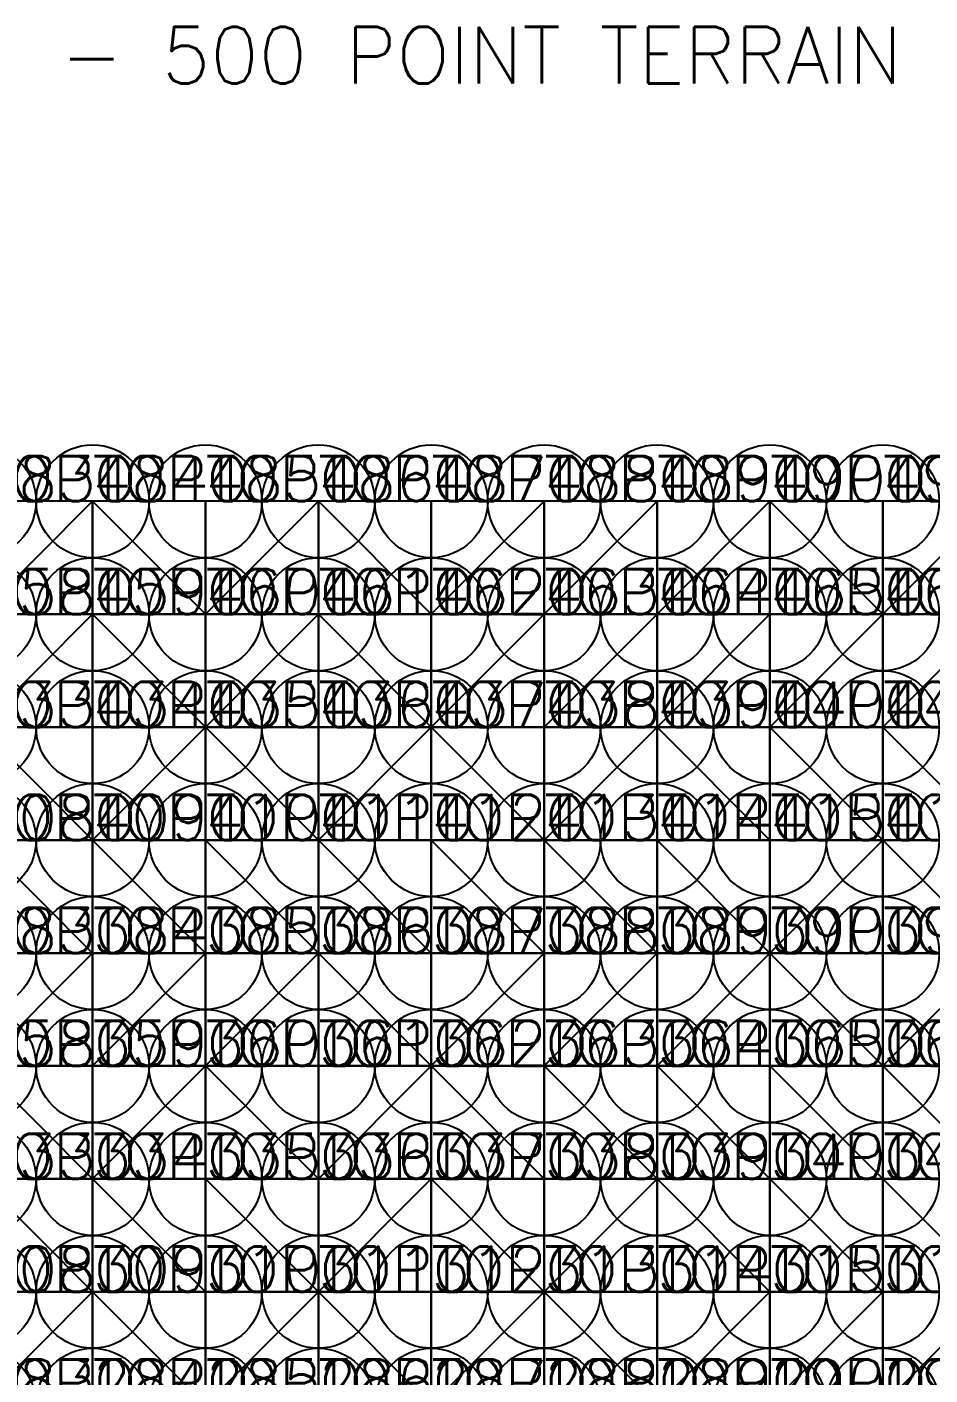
# Model space of a CAD drawing. Header units: feet. Extents: x -5 to 253, y -5 to 232.
# Drawn here: x 74.2 to 154.2, y 112.6 to 232 of the extents above; entities that cross this region are included whole.
import ezdxf

# ---------------------------------------------------------------- set-up
doc = ezdxf.new("R2010")
doc.units = ezdxf.units.FT
doc.layers.get('0').update_dxf_attribs({"linetype": 'CONTINUOUS'})
doc.layers.add('C-TOPO', color=7, linetype='Continuous')
doc.layers.add('V-NODE', color=7, linetype='Continuous')
doc.styles.get("Standard").update_dxf_attribs({"font": 'romans.shx', "height": 6.25})

# ---------------------------------------------------------------- blocks, each defined once
blk = doc.blocks.new('GOSURVEY_POINT')
blk.add_circle((0, 0), 5)
for tag, p in [('NUMBER', (7.5, 2.5)), ('DESCRIPTION', (7.5, -2.5))]:
    blk.add_attdef(tag, p, '', height=4)

msp = doc.modelspace()

# ---------------------------------------------------------------- block references
at = {"layer": 'V-NODE'}
ref = msp.add_blockref('GOSURVEY_POINT', (70, 190, 1.8), dxfattribs=at)
ref.add_attrib('NUMBER', '483', (70, 190, 1.8), dxfattribs={"layer": '0', "height": 4})
ref.add_attrib('DESCRIPTION', 'TOPO', (70, 190, 1.8), dxfattribs={"layer": '0', "height": 4})
ref = msp.add_blockref('GOSURVEY_POINT', (80, 190, 4.74), dxfattribs=at)
ref.add_attrib('NUMBER', '484', (80, 190, 4.74), dxfattribs={"layer": '0', "height": 4})
ref.add_attrib('DESCRIPTION', 'TOPO', (80, 190, 4.74), dxfattribs={"layer": '0', "height": 4})
ref = msp.add_blockref('GOSURVEY_POINT', (90, 190, 7.16), dxfattribs=at)
ref.add_attrib('NUMBER', '485', (90, 190, 7.16), dxfattribs={"layer": '0', "height": 4})
ref.add_attrib('DESCRIPTION', 'TOPO', (90, 190, 7.16), dxfattribs={"layer": '0', "height": 4})
ref = msp.add_blockref('GOSURVEY_POINT', (100, 190, 7.52), dxfattribs=at)
ref.add_attrib('NUMBER', '486', (100, 190, 7.52), dxfattribs={"layer": '0', "height": 4})
ref.add_attrib('DESCRIPTION', 'TOPO', (100, 190, 7.52), dxfattribs={"layer": '0', "height": 4})
ref = msp.add_blockref('GOSURVEY_POINT', (110, 190, 5.13), dxfattribs=at)
ref.add_attrib('NUMBER', '487', (110, 190, 5.13), dxfattribs={"layer": '0', "height": 4})
ref.add_attrib('DESCRIPTION', 'TOPO', (110, 190, 5.13), dxfattribs={"layer": '0', "height": 4})
ref = msp.add_blockref('GOSURVEY_POINT', (120, 190, 0.75), dxfattribs=at)
ref.add_attrib('NUMBER', '488', (120, 190, 0.75), dxfattribs={"layer": '0', "height": 4})
ref.add_attrib('DESCRIPTION', 'TOPO', (120, 190, 0.75), dxfattribs={"layer": '0', "height": 4})
ref = msp.add_blockref('GOSURVEY_POINT', (130, 190, -3.66), dxfattribs=at)
ref.add_attrib('NUMBER', '489', (130, 190, -3.66), dxfattribs={"layer": '0', "height": 4})
ref.add_attrib('DESCRIPTION', 'TOPO', (130, 190, -3.66), dxfattribs={"layer": '0', "height": 4})
ref = msp.add_blockref('GOSURVEY_POINT', (140, 190, -6.14), dxfattribs=at)
ref.add_attrib('NUMBER', '490', (140, 190, -6.14), dxfattribs={"layer": '0', "height": 4})
ref.add_attrib('DESCRIPTION', 'TOPO', (140, 190, -6.14), dxfattribs={"layer": '0', "height": 4})
ref = msp.add_blockref('GOSURVEY_POINT', (150, 190, -5.82), dxfattribs=at)
ref.add_attrib('NUMBER', '491', (150, 190, -5.82), dxfattribs={"layer": '0', "height": 4})
ref.add_attrib('DESCRIPTION', 'TOPO', (150, 190, -5.82), dxfattribs={"layer": '0', "height": 4})
ref = msp.add_blockref('GOSURVEY_POINT', (70, 180, 2.33), dxfattribs=at)
ref.add_attrib('NUMBER', '458', (70, 180, 2.33), dxfattribs={"layer": '0', "height": 4})
ref.add_attrib('DESCRIPTION', 'TOPO', (70, 180, 2.33), dxfattribs={"layer": '0', "height": 4})
ref = msp.add_blockref('GOSURVEY_POINT', (80, 180, 3.05), dxfattribs=at)
ref.add_attrib('NUMBER', '459', (80, 180, 3.05), dxfattribs={"layer": '0', "height": 4})
ref.add_attrib('DESCRIPTION', 'TOPO', (80, 180, 3.05), dxfattribs={"layer": '0', "height": 4})
ref = msp.add_blockref('GOSURVEY_POINT', (90, 180, 4.36), dxfattribs=at)
ref.add_attrib('NUMBER', '460', (90, 180, 4.36), dxfattribs={"layer": '0', "height": 4})
ref.add_attrib('DESCRIPTION', 'TOPO', (90, 180, 4.36), dxfattribs={"layer": '0', "height": 4})
ref = msp.add_blockref('GOSURVEY_POINT', (100, 180, 5.44), dxfattribs=at)
ref.add_attrib('NUMBER', '461', (100, 180, 5.44), dxfattribs={"layer": '0', "height": 4})
ref.add_attrib('DESCRIPTION', 'TOPO', (100, 180, 5.44), dxfattribs={"layer": '0', "height": 4})
ref = msp.add_blockref('GOSURVEY_POINT', (110, 180, 5.17), dxfattribs=at)
ref.add_attrib('NUMBER', '462', (110, 180, 5.17), dxfattribs={"layer": '0', "height": 4})
ref.add_attrib('DESCRIPTION', 'TOPO', (110, 180, 5.17), dxfattribs={"layer": '0', "height": 4})
ref = msp.add_blockref('GOSURVEY_POINT', (120, 180, 3.08), dxfattribs=at)
ref.add_attrib('NUMBER', '463', (120, 180, 3.08), dxfattribs={"layer": '0', "height": 4})
ref.add_attrib('DESCRIPTION', 'TOPO', (120, 180, 3.08), dxfattribs={"layer": '0', "height": 4})
ref = msp.add_blockref('GOSURVEY_POINT', (130, 180, -0.18), dxfattribs=at)
ref.add_attrib('NUMBER', '464', (130, 180, -0.18), dxfattribs={"layer": '0', "height": 4})
ref.add_attrib('DESCRIPTION', 'TOPO', (130, 180, -0.18), dxfattribs={"layer": '0', "height": 4})
ref = msp.add_blockref('GOSURVEY_POINT', (140, 180, -3.05), dxfattribs=at)
ref.add_attrib('NUMBER', '465', (140, 180, -3.05), dxfattribs={"layer": '0', "height": 4})
ref.add_attrib('DESCRIPTION', 'TOPO', (140, 180, -3.05), dxfattribs={"layer": '0', "height": 4})
ref = msp.add_blockref('GOSURVEY_POINT', (150, 180, -4.06), dxfattribs=at)
ref.add_attrib('NUMBER', '466', (150, 180, -4.06), dxfattribs={"layer": '0', "height": 4})
ref.add_attrib('DESCRIPTION', 'TOPO', (150, 180, -4.06), dxfattribs={"layer": '0', "height": 4})
ref = msp.add_blockref('GOSURVEY_POINT', (70, 170, 4.5), dxfattribs=at)
ref.add_attrib('NUMBER', '433', (70, 170, 4.5), dxfattribs={"layer": '0', "height": 4})
ref.add_attrib('DESCRIPTION', 'TOPO', (70, 170, 4.5), dxfattribs={"layer": '0', "height": 4})
ref = msp.add_blockref('GOSURVEY_POINT', (80, 170, 3.52), dxfattribs=at)
ref.add_attrib('NUMBER', '434', (80, 170, 3.52), dxfattribs={"layer": '0', "height": 4})
ref.add_attrib('DESCRIPTION', 'TOPO', (80, 170, 3.52), dxfattribs={"layer": '0', "height": 4})
ref = msp.add_blockref('GOSURVEY_POINT', (90, 170, 3.03), dxfattribs=at)
ref.add_attrib('NUMBER', '435', (90, 170, 3.03), dxfattribs={"layer": '0', "height": 4})
ref.add_attrib('DESCRIPTION', 'TOPO', (90, 170, 3.03), dxfattribs={"layer": '0', "height": 4})
ref = msp.add_blockref('GOSURVEY_POINT', (100, 170, 3.44), dxfattribs=at)
ref.add_attrib('NUMBER', '436', (100, 170, 3.44), dxfattribs={"layer": '0', "height": 4})
ref.add_attrib('DESCRIPTION', 'TOPO', (100, 170, 3.44), dxfattribs={"layer": '0', "height": 4})
ref = msp.add_blockref('GOSURVEY_POINT', (110, 170, 4.3), dxfattribs=at)
ref.add_attrib('NUMBER', '437', (110, 170, 4.3), dxfattribs={"layer": '0', "height": 4})
ref.add_attrib('DESCRIPTION', 'TOPO', (110, 170, 4.3), dxfattribs={"layer": '0', "height": 4})
ref = msp.add_blockref('GOSURVEY_POINT', (120, 170, 4.61), dxfattribs=at)
ref.add_attrib('NUMBER', '438', (120, 170, 4.61), dxfattribs={"layer": '0', "height": 4})
ref.add_attrib('DESCRIPTION', 'TOPO', (120, 170, 4.61), dxfattribs={"layer": '0', "height": 4})
ref = msp.add_blockref('GOSURVEY_POINT', (130, 170, 3.68), dxfattribs=at)
ref.add_attrib('NUMBER', '439', (130, 170, 3.68), dxfattribs={"layer": '0', "height": 4})
ref.add_attrib('DESCRIPTION', 'TOPO', (130, 170, 3.68), dxfattribs={"layer": '0', "height": 4})
ref = msp.add_blockref('GOSURVEY_POINT', (140, 170, 1.71), dxfattribs=at)
ref.add_attrib('NUMBER', '440', (140, 170, 1.71), dxfattribs={"layer": '0', "height": 4})
ref.add_attrib('DESCRIPTION', 'TOPO', (140, 170, 1.71), dxfattribs={"layer": '0', "height": 4})
ref = msp.add_blockref('GOSURVEY_POINT', (150, 170, -0.27), dxfattribs=at)
ref.add_attrib('NUMBER', '441', (150, 170, -0.27), dxfattribs={"layer": '0', "height": 4})
ref.add_attrib('DESCRIPTION', 'TOPO', (150, 170, -0.27), dxfattribs={"layer": '0', "height": 4})
ref = msp.add_blockref('GOSURVEY_POINT', (70, 160, 7.53), dxfattribs=at)
ref.add_attrib('NUMBER', '408', (70, 160, 7.53), dxfattribs={"layer": '0', "height": 4})
ref.add_attrib('DESCRIPTION', 'TOPO', (70, 160, 7.53), dxfattribs={"layer": '0', "height": 4})
ref = msp.add_blockref('GOSURVEY_POINT', (80, 160, 6.44), dxfattribs=at)
ref.add_attrib('NUMBER', '409', (80, 160, 6.44), dxfattribs={"layer": '0', "height": 4})
ref.add_attrib('DESCRIPTION', 'TOPO', (80, 160, 6.44), dxfattribs={"layer": '0', "height": 4})
ref = msp.add_blockref('GOSURVEY_POINT', (90, 160, 4.73), dxfattribs=at)
ref.add_attrib('NUMBER', '410', (90, 160, 4.73), dxfattribs={"layer": '0', "height": 4})
ref.add_attrib('DESCRIPTION', 'TOPO', (90, 160, 4.73), dxfattribs={"layer": '0', "height": 4})
ref = msp.add_blockref('GOSURVEY_POINT', (100, 160, 3.63), dxfattribs=at)
ref.add_attrib('NUMBER', '411', (100, 160, 3.63), dxfattribs={"layer": '0', "height": 4})
ref.add_attrib('DESCRIPTION', 'TOPO', (100, 160, 3.63), dxfattribs={"layer": '0', "height": 4})
ref = msp.add_blockref('GOSURVEY_POINT', (110, 160, 3.92), dxfattribs=at)
ref.add_attrib('NUMBER', '412', (110, 160, 3.92), dxfattribs={"layer": '0', "height": 4})
ref.add_attrib('DESCRIPTION', 'TOPO', (110, 160, 3.92), dxfattribs={"layer": '0', "height": 4})
ref = msp.add_blockref('GOSURVEY_POINT', (120, 160, 5.28), dxfattribs=at)
ref.add_attrib('NUMBER', '413', (120, 160, 5.28), dxfattribs={"layer": '0', "height": 4})
ref.add_attrib('DESCRIPTION', 'TOPO', (120, 160, 5.28), dxfattribs={"layer": '0', "height": 4})
ref = msp.add_blockref('GOSURVEY_POINT', (130, 160, 6.49), dxfattribs=at)
ref.add_attrib('NUMBER', '414', (130, 160, 6.49), dxfattribs={"layer": '0', "height": 4})
ref.add_attrib('DESCRIPTION', 'TOPO', (130, 160, 6.49), dxfattribs={"layer": '0', "height": 4})
ref = msp.add_blockref('GOSURVEY_POINT', (140, 160, 6.33), dxfattribs=at)
ref.add_attrib('NUMBER', '415', (140, 160, 6.33), dxfattribs={"layer": '0', "height": 4})
ref.add_attrib('DESCRIPTION', 'TOPO', (140, 160, 6.33), dxfattribs={"layer": '0', "height": 4})
ref = msp.add_blockref('GOSURVEY_POINT', (150, 160, 4.55), dxfattribs=at)
ref.add_attrib('NUMBER', '416', (150, 160, 4.55), dxfattribs={"layer": '0', "height": 4})
ref.add_attrib('DESCRIPTION', 'TOPO', (150, 160, 4.55), dxfattribs={"layer": '0', "height": 4})
ref = msp.add_blockref('GOSURVEY_POINT', (70, 150, 10.6), dxfattribs=at)
ref.add_attrib('NUMBER', '383', (70, 150, 10.6), dxfattribs={"layer": '0', "height": 4})
ref.add_attrib('DESCRIPTION', 'TOPO', (70, 150, 10.6), dxfattribs={"layer": '0', "height": 4})
ref = msp.add_blockref('GOSURVEY_POINT', (80, 150, 11), dxfattribs=at)
ref.add_attrib('NUMBER', '384', (80, 150, 11), dxfattribs={"layer": '0', "height": 4})
ref.add_attrib('DESCRIPTION', 'TOPO', (80, 150, 11), dxfattribs={"layer": '0', "height": 4})
ref = msp.add_blockref('GOSURVEY_POINT', (90, 150, 9.53), dxfattribs=at)
ref.add_attrib('NUMBER', '385', (90, 150, 9.53), dxfattribs={"layer": '0', "height": 4})
ref.add_attrib('DESCRIPTION', 'TOPO', (90, 150, 9.53), dxfattribs={"layer": '0', "height": 4})
ref = msp.add_blockref('GOSURVEY_POINT', (100, 150, 7.18), dxfattribs=at)
ref.add_attrib('NUMBER', '386', (100, 150, 7.18), dxfattribs={"layer": '0', "height": 4})
ref.add_attrib('DESCRIPTION', 'TOPO', (100, 150, 7.18), dxfattribs={"layer": '0', "height": 4})
ref = msp.add_blockref('GOSURVEY_POINT', (110, 150, 5.66), dxfattribs=at)
ref.add_attrib('NUMBER', '387', (110, 150, 5.66), dxfattribs={"layer": '0', "height": 4})
ref.add_attrib('DESCRIPTION', 'TOPO', (110, 150, 5.66), dxfattribs={"layer": '0', "height": 4})
ref = msp.add_blockref('GOSURVEY_POINT', (120, 150, 6.03), dxfattribs=at)
ref.add_attrib('NUMBER', '388', (120, 150, 6.03), dxfattribs={"layer": '0', "height": 4})
ref.add_attrib('DESCRIPTION', 'TOPO', (120, 150, 6.03), dxfattribs={"layer": '0', "height": 4})
ref = msp.add_blockref('GOSURVEY_POINT', (130, 150, 7.76), dxfattribs=at)
ref.add_attrib('NUMBER', '389', (130, 150, 7.76), dxfattribs={"layer": '0', "height": 4})
ref.add_attrib('DESCRIPTION', 'TOPO', (130, 150, 7.76), dxfattribs={"layer": '0', "height": 4})
ref = msp.add_blockref('GOSURVEY_POINT', (140, 150, 9.13), dxfattribs=at)
ref.add_attrib('NUMBER', '390', (140, 150, 9.13), dxfattribs={"layer": '0', "height": 4})
ref.add_attrib('DESCRIPTION', 'TOPO', (140, 150, 9.13), dxfattribs={"layer": '0', "height": 4})
ref = msp.add_blockref('GOSURVEY_POINT', (150, 150, 8.52), dxfattribs=at)
ref.add_attrib('NUMBER', '391', (150, 150, 8.52), dxfattribs={"layer": '0', "height": 4})
ref.add_attrib('DESCRIPTION', 'TOPO', (150, 150, 8.52), dxfattribs={"layer": '0', "height": 4})
ref = msp.add_blockref('GOSURVEY_POINT', (70, 140, 13.51), dxfattribs=at)
ref.add_attrib('NUMBER', '358', (70, 140, 13.51), dxfattribs={"layer": '0', "height": 4})
ref.add_attrib('DESCRIPTION', 'TOPO', (70, 140, 13.51), dxfattribs={"layer": '0', "height": 4})
ref = msp.add_blockref('GOSURVEY_POINT', (80, 140, 16.03), dxfattribs=at)
ref.add_attrib('NUMBER', '359', (80, 140, 16.03), dxfattribs={"layer": '0', "height": 4})
ref.add_attrib('DESCRIPTION', 'TOPO', (80, 140, 16.03), dxfattribs={"layer": '0', "height": 4})
ref = msp.add_blockref('GOSURVEY_POINT', (90, 140, 16.07), dxfattribs=at)
ref.add_attrib('NUMBER', '360', (90, 140, 16.07), dxfattribs={"layer": '0', "height": 4})
ref.add_attrib('DESCRIPTION', 'TOPO', (90, 140, 16.07), dxfattribs={"layer": '0', "height": 4})
ref = msp.add_blockref('GOSURVEY_POINT', (100, 140, 13.51), dxfattribs=at)
ref.add_attrib('NUMBER', '361', (100, 140, 13.51), dxfattribs={"layer": '0', "height": 4})
ref.add_attrib('DESCRIPTION', 'TOPO', (100, 140, 13.51), dxfattribs={"layer": '0', "height": 4})
ref = msp.add_blockref('GOSURVEY_POINT', (110, 140, 10.06), dxfattribs=at)
ref.add_attrib('NUMBER', '362', (110, 140, 10.06), dxfattribs={"layer": '0', "height": 4})
ref.add_attrib('DESCRIPTION', 'TOPO', (110, 140, 10.06), dxfattribs={"layer": '0', "height": 4})
ref = msp.add_blockref('GOSURVEY_POINT', (120, 140, 7.95), dxfattribs=at)
ref.add_attrib('NUMBER', '363', (120, 140, 7.95), dxfattribs={"layer": '0', "height": 4})
ref.add_attrib('DESCRIPTION', 'TOPO', (120, 140, 7.95), dxfattribs={"layer": '0', "height": 4})
ref = msp.add_blockref('GOSURVEY_POINT', (130, 140, 8.11), dxfattribs=at)
ref.add_attrib('NUMBER', '364', (130, 140, 8.11), dxfattribs={"layer": '0', "height": 4})
ref.add_attrib('DESCRIPTION', 'TOPO', (130, 140, 8.11), dxfattribs={"layer": '0', "height": 4})
ref = msp.add_blockref('GOSURVEY_POINT', (140, 140, 9.52), dxfattribs=at)
ref.add_attrib('NUMBER', '365', (140, 140, 9.52), dxfattribs={"layer": '0', "height": 4})
ref.add_attrib('DESCRIPTION', 'TOPO', (140, 140, 9.52), dxfattribs={"layer": '0', "height": 4})
ref = msp.add_blockref('GOSURVEY_POINT', (150, 140, 10.06), dxfattribs=at)
ref.add_attrib('NUMBER', '366', (150, 140, 10.06), dxfattribs={"layer": '0', "height": 4})
ref.add_attrib('DESCRIPTION', 'TOPO', (150, 140, 10.06), dxfattribs={"layer": '0', "height": 4})
ref = msp.add_blockref('GOSURVEY_POINT', (70, 130, 16.66), dxfattribs=at)
ref.add_attrib('NUMBER', '333', (70, 130, 16.66), dxfattribs={"layer": '0', "height": 4})
ref.add_attrib('DESCRIPTION', 'TOPO', (70, 130, 16.66), dxfattribs={"layer": '0', "height": 4})
ref = msp.add_blockref('GOSURVEY_POINT', (80, 130, 20.74), dxfattribs=at)
ref.add_attrib('NUMBER', '334', (80, 130, 20.74), dxfattribs={"layer": '0', "height": 4})
ref.add_attrib('DESCRIPTION', 'TOPO', (80, 130, 20.74), dxfattribs={"layer": '0', "height": 4})
ref = msp.add_blockref('GOSURVEY_POINT', (90, 130, 22.51), dxfattribs=at)
ref.add_attrib('NUMBER', '335', (90, 130, 22.51), dxfattribs={"layer": '0', "height": 4})
ref.add_attrib('DESCRIPTION', 'TOPO', (90, 130, 22.51), dxfattribs={"layer": '0', "height": 4})
ref = msp.add_blockref('GOSURVEY_POINT', (100, 130, 20.64), dxfattribs=at)
ref.add_attrib('NUMBER', '336', (100, 130, 20.64), dxfattribs={"layer": '0', "height": 4})
ref.add_attrib('DESCRIPTION', 'TOPO', (100, 130, 20.64), dxfattribs={"layer": '0', "height": 4})
ref = msp.add_blockref('GOSURVEY_POINT', (110, 130, 16.07), dxfattribs=at)
ref.add_attrib('NUMBER', '337', (110, 130, 16.07), dxfattribs={"layer": '0', "height": 4})
ref.add_attrib('DESCRIPTION', 'TOPO', (110, 130, 16.07), dxfattribs={"layer": '0', "height": 4})
ref = msp.add_blockref('GOSURVEY_POINT', (120, 130, 11.3), dxfattribs=at)
ref.add_attrib('NUMBER', '338', (120, 130, 11.3), dxfattribs={"layer": '0', "height": 4})
ref.add_attrib('DESCRIPTION', 'TOPO', (120, 130, 11.3), dxfattribs={"layer": '0', "height": 4})
ref = msp.add_blockref('GOSURVEY_POINT', (130, 130, 8.55), dxfattribs=at)
ref.add_attrib('NUMBER', '339', (130, 130, 8.55), dxfattribs={"layer": '0', "height": 4})
ref.add_attrib('DESCRIPTION', 'TOPO', (130, 130, 8.55), dxfattribs={"layer": '0', "height": 4})
ref = msp.add_blockref('GOSURVEY_POINT', (140, 130, 8.22), dxfattribs=at)
ref.add_attrib('NUMBER', '340', (140, 130, 8.22), dxfattribs={"layer": '0', "height": 4})
ref.add_attrib('DESCRIPTION', 'TOPO', (140, 130, 8.22), dxfattribs={"layer": '0', "height": 4})
ref = msp.add_blockref('GOSURVEY_POINT', (150, 130, 8.87), dxfattribs=at)
ref.add_attrib('NUMBER', '341', (150, 130, 8.87), dxfattribs={"layer": '0', "height": 4})
ref.add_attrib('DESCRIPTION', 'TOPO', (150, 130, 8.87), dxfattribs={"layer": '0', "height": 4})
ref = msp.add_blockref('GOSURVEY_POINT', (70, 120, 20.38), dxfattribs=at)
ref.add_attrib('NUMBER', '308', (70, 120, 20.38), dxfattribs={"layer": '0', "height": 4})
ref.add_attrib('DESCRIPTION', 'TOPO', (70, 120, 20.38), dxfattribs={"layer": '0', "height": 4})
ref = msp.add_blockref('GOSURVEY_POINT', (80, 120, 24.93), dxfattribs=at)
ref.add_attrib('NUMBER', '309', (80, 120, 24.93), dxfattribs={"layer": '0', "height": 4})
ref.add_attrib('DESCRIPTION', 'TOPO', (80, 120, 24.93), dxfattribs={"layer": '0', "height": 4})
ref = msp.add_blockref('GOSURVEY_POINT', (90, 120, 27.5), dxfattribs=at)
ref.add_attrib('NUMBER', '310', (90, 120, 27.5), dxfattribs={"layer": '0', "height": 4})
ref.add_attrib('DESCRIPTION', 'TOPO', (90, 120, 27.5), dxfattribs={"layer": '0', "height": 4})
ref = msp.add_blockref('GOSURVEY_POINT', (100, 120, 26.3), dxfattribs=at)
ref.add_attrib('NUMBER', '311', (100, 120, 26.3), dxfattribs={"layer": '0', "height": 4})
ref.add_attrib('DESCRIPTION', 'TOPO', (100, 120, 26.3), dxfattribs={"layer": '0', "height": 4})
ref = msp.add_blockref('GOSURVEY_POINT', (110, 120, 21.49), dxfattribs=at)
ref.add_attrib('NUMBER', '312', (110, 120, 21.49), dxfattribs={"layer": '0', "height": 4})
ref.add_attrib('DESCRIPTION', 'TOPO', (110, 120, 21.49), dxfattribs={"layer": '0', "height": 4})
ref = msp.add_blockref('GOSURVEY_POINT', (120, 120, 15.04), dxfattribs=at)
ref.add_attrib('NUMBER', '313', (120, 120, 15.04), dxfattribs={"layer": '0', "height": 4})
ref.add_attrib('DESCRIPTION', 'TOPO', (120, 120, 15.04), dxfattribs={"layer": '0', "height": 4})
ref = msp.add_blockref('GOSURVEY_POINT', (130, 120, 9.54), dxfattribs=at)
ref.add_attrib('NUMBER', '314', (130, 120, 9.54), dxfattribs={"layer": '0', "height": 4})
ref.add_attrib('DESCRIPTION', 'TOPO', (130, 120, 9.54), dxfattribs={"layer": '0', "height": 4})
ref = msp.add_blockref('GOSURVEY_POINT', (140, 120, 6.6), dxfattribs=at)
ref.add_attrib('NUMBER', '315', (140, 120, 6.6), dxfattribs={"layer": '0', "height": 4})
ref.add_attrib('DESCRIPTION', 'TOPO', (140, 120, 6.6), dxfattribs={"layer": '0', "height": 4})
ref = msp.add_blockref('GOSURVEY_POINT', (150, 120, 6.12), dxfattribs=at)
ref.add_attrib('NUMBER', '316', (150, 120, 6.12), dxfattribs={"layer": '0', "height": 4})
ref.add_attrib('DESCRIPTION', 'TOPO', (150, 120, 6.12), dxfattribs={"layer": '0', "height": 4})
ref = msp.add_blockref('GOSURVEY_POINT', (70, 110, 24.21), dxfattribs=at)
ref.add_attrib('NUMBER', '283', (70, 110, 24.21), dxfattribs={"layer": '0', "height": 4})
ref.add_attrib('DESCRIPTION', 'TOPO', (70, 110, 24.21), dxfattribs={"layer": '0', "height": 4})
ref = msp.add_blockref('GOSURVEY_POINT', (80, 110, 28.57), dxfattribs=at)
ref.add_attrib('NUMBER', '284', (80, 110, 28.57), dxfattribs={"layer": '0', "height": 4})
ref.add_attrib('DESCRIPTION', 'TOPO', (80, 110, 28.57), dxfattribs={"layer": '0', "height": 4})
ref = msp.add_blockref('GOSURVEY_POINT', (90, 110, 30.61), dxfattribs=at)
ref.add_attrib('NUMBER', '285', (90, 110, 30.61), dxfattribs={"layer": '0', "height": 4})
ref.add_attrib('DESCRIPTION', 'TOPO', (90, 110, 30.61), dxfattribs={"layer": '0', "height": 4})
ref = msp.add_blockref('GOSURVEY_POINT', (100, 110, 29.17), dxfattribs=at)
ref.add_attrib('NUMBER', '286', (100, 110, 29.17), dxfattribs={"layer": '0', "height": 4})
ref.add_attrib('DESCRIPTION', 'TOPO', (100, 110, 29.17), dxfattribs={"layer": '0', "height": 4})
ref = msp.add_blockref('GOSURVEY_POINT', (110, 110, 24.31), dxfattribs=at)
ref.add_attrib('NUMBER', '287', (110, 110, 24.31), dxfattribs={"layer": '0', "height": 4})
ref.add_attrib('DESCRIPTION', 'TOPO', (110, 110, 24.31), dxfattribs={"layer": '0', "height": 4})
ref = msp.add_blockref('GOSURVEY_POINT', (120, 110, 17.4), dxfattribs=at)
ref.add_attrib('NUMBER', '288', (120, 110, 17.4), dxfattribs={"layer": '0', "height": 4})
ref.add_attrib('DESCRIPTION', 'TOPO', (120, 110, 17.4), dxfattribs={"layer": '0', "height": 4})
ref = msp.add_blockref('GOSURVEY_POINT', (130, 110, 10.54), dxfattribs=at)
ref.add_attrib('NUMBER', '289', (130, 110, 10.54), dxfattribs={"layer": '0', "height": 4})
ref.add_attrib('DESCRIPTION', 'TOPO', (130, 110, 10.54), dxfattribs={"layer": '0', "height": 4})
ref = msp.add_blockref('GOSURVEY_POINT', (140, 110, 5.65), dxfattribs=at)
ref.add_attrib('NUMBER', '290', (140, 110, 5.65), dxfattribs={"layer": '0', "height": 4})
ref.add_attrib('DESCRIPTION', 'TOPO', (140, 110, 5.65), dxfattribs={"layer": '0', "height": 4})
ref = msp.add_blockref('GOSURVEY_POINT', (150, 110, 3.69), dxfattribs=at)
ref.add_attrib('NUMBER', '291', (150, 110, 3.69), dxfattribs={"layer": '0', "height": 4})
ref.add_attrib('DESCRIPTION', 'TOPO', (150, 110, 3.69), dxfattribs={"layer": '0', "height": 4})

# ---------------------------------------------------------------- texts
at = {"color": 7}
msp.add_text('09  RIDGE AND BASIN - 500 POINT TERRAIN', height=5, dxfattribs=at).set_placement((0, 227))

# ---------------------------------------------------------------- meshes
at = {"layer": 'C-TOPO'}
mesh = msp.add_polyface(dxfattribs=at)
corners = [(60, 150, 8.72), (70, 140, 13.51), (70, 150, 10.6), (100, 150, 7.18), (110, 140, 10.06), (110, 150, 5.66), (120, 150, 6.03), (110, 160, 3.92), (100, 190, 7.52), (110, 180, 5.17), (110, 190, 5.13), (60, 190, -0.39), (70, 180, 2.33), (70, 190, 1.8), (110, 170, 4.3), (120, 170, 4.61), (120, 180, 3.08), (80, 140, 16.03), (90, 140, 16.07), (90, 150, 9.53), (80, 150, 11), (60, 140, 10.33), (90, 160, 4.73), (80, 160, 6.44), (70, 160, 7.53), (60, 160, 7.2), (70, 170, 4.51), (60, 170, 4.99), (100, 160, 3.63), (80, 190, 4.74), (90, 180, 4.36), (90, 190, 7.16), (90, 170, 3.03), (80, 170, 3.52), (60, 180, 2.14), (120, 160, 5.28), (100, 170, 3.44), (100, 180, 5.44), (120, 190, 0.75), (80, 180, 3.05)]
mesh.append_faces([[corners[k] for k in face] for face in [(0, 1, 2), (3, 4, 5), (5, 6, 7), (8, 9, 10), (11, 12, 13), (14, 15, 16), (4, 6, 5), (17, 18, 19), (18, 3, 19), (1, 17, 20), (17, 19, 20), (21, 1, 0), (1, 20, 2), (19, 3, 22), (20, 19, 23), (0, 2, 24), (2, 20, 24), (0, 24, 25), (25, 24, 26), (23, 19, 22), (24, 20, 23), (26, 24, 23), (25, 26, 27), (3, 5, 28), (29, 30, 31), (23, 22, 32), (28, 5, 7), (22, 3, 28), (32, 22, 28), (26, 23, 33), (23, 32, 33), (34, 12, 11), (28, 7, 14), (7, 6, 35), (14, 7, 35), (32, 28, 36), (28, 14, 36), (14, 35, 15), (37, 14, 9), (9, 38, 10), (27, 26, 12), (39, 32, 30), (30, 8, 31), (32, 36, 37), (36, 14, 37), (14, 16, 9), (16, 38, 9), (37, 9, 8), (26, 33, 39), (27, 12, 34), (33, 32, 39), (32, 37, 30), (37, 8, 30), (39, 30, 29), (26, 39, 12), (39, 29, 12), (12, 29, 13)]])
mesh = msp.add_polyface(dxfattribs=at)
corners = [(130, 150, 7.76), (140, 150, 9.13), (130, 160, 6.49), (150, 140, 10.06), (150, 150, 8.52), (160, 150, 5.59), (170, 140, 3.7), (170, 150, 1.45), (170, 170, -0.53), (180, 170, 0.75), (180, 180, 2.05), (160, 190, -3.35), (170, 180, -0.23), (170, 190, -0.32), (160, 140, 8.12), (180, 150, -2.2), (140, 180, -3.05), (150, 180, -4.06), (140, 190, -6.14), (140, 140, 9.52), (120, 140, 7.95), (130, 140, 8.11), (120, 150, 6.03), (140, 170, 1.71), (150, 160, 4.55), (150, 170, -0.26), (170, 160, -0.14), (150, 190, -5.82), (120, 160, 5.28), (120, 180, 3.08), (130, 180, -0.18), (130, 190, -3.66), (130, 170, 3.68), (140, 160, 6.33), (120, 170, 4.61), (160, 160, 1.98), (160, 170, -1.12), (180, 160, -1.13), (160, 180, -2.81), (180, 190, 1.84), (120, 190, 0.75)]
mesh.append_faces([[corners[k] for k in face] for face in [(0, 1, 2), (1, 3, 4), (5, 6, 7), (8, 9, 10), (11, 12, 13), (14, 6, 5), (6, 15, 7), (16, 17, 18), (19, 3, 1), (3, 5, 4), (20, 21, 0), (21, 1, 0), (20, 0, 22), (23, 24, 25), (5, 7, 26), (18, 17, 27), (22, 0, 28), (28, 0, 2), (1, 4, 24), (29, 30, 31), (28, 2, 32), (2, 1, 33), (4, 5, 24), (1, 24, 33), (28, 32, 34), (33, 24, 23), (24, 5, 35), (32, 2, 33), (32, 33, 23), (36, 26, 8), (7, 15, 26), (5, 26, 35), (35, 26, 36), (26, 15, 37), (25, 24, 35), (25, 35, 36), (8, 26, 37), (8, 37, 9), (23, 25, 17), (38, 8, 12), (32, 23, 16), (12, 39, 13), (25, 36, 38), (23, 17, 16), (36, 8, 38), (8, 10, 12), (10, 39, 12), (38, 12, 11), (25, 38, 17), (38, 11, 17), (34, 32, 30), (17, 11, 27), (29, 31, 40), (34, 30, 29), (32, 16, 30), (16, 18, 30), (30, 18, 31)]])
mesh = msp.add_polyface(dxfattribs=at)
corners = [(100, 120, 26.3), (110, 110, 24.31), (110, 120, 21.49), (70, 110, 24.21), (80, 110, 28.57), (80, 120, 24.93), (90, 110, 30.61), (90, 120, 27.5), (80, 130, 20.74), (80, 100, 31.24), (90, 90, 32.11), (90, 100, 32.09), (60, 110, 19.04), (70, 100, 26.84), (60, 100, 19.92), (70, 90, 26.81), (100, 110, 29.17), (110, 100, 23.86), (90, 130, 22.51), (80, 90, 32.01), (100, 100, 29.33), (110, 90, 21.03), (100, 90, 27.76), (120, 100, 17.07), (120, 90, 14.13), (120, 110, 17.4), (120, 120, 15.04), (70, 120, 20.38), (60, 120, 16.13), (70, 130, 16.66), (60, 130, 12.82), (70, 140, 13.51), (60, 140, 10.33), (110, 130, 16.07), (90, 140, 16.07), (100, 130, 20.64), (80, 140, 16.03), (110, 140, 10.06), (120, 130, 11.3), (100, 140, 13.51), (120, 140, 7.95), (100, 150, 7.18), (120, 150, 6.03)]
mesh.append_faces([[corners[k] for k in face] for face in [(0, 1, 2), (3, 4, 5), (5, 6, 7), (5, 7, 8), (9, 10, 11), (12, 13, 3), (14, 15, 13), (3, 13, 9), (14, 13, 12), (16, 17, 1), (7, 0, 18), (13, 19, 9), (9, 11, 6), (20, 21, 17), (11, 22, 20), (6, 11, 20), (3, 9, 4), (9, 6, 4), (1, 17, 23), (6, 20, 16), (20, 17, 16), (17, 24, 23), (1, 23, 25), (6, 16, 0), (1, 25, 26), (16, 1, 0), (1, 26, 2), (4, 6, 5), (6, 0, 7), (12, 3, 27), (3, 5, 27), (12, 27, 28), (28, 27, 29), (27, 5, 29), (28, 29, 30), (30, 29, 31), (8, 7, 18), (29, 5, 8), (31, 29, 8), (30, 31, 32), (0, 2, 33), (8, 18, 34), (18, 0, 35), (2, 26, 33), (0, 33, 35), (31, 8, 36), (8, 34, 36), (35, 33, 37), (33, 26, 38), (34, 18, 35), (34, 35, 39), (35, 37, 39), (37, 33, 38), (37, 38, 40), (34, 39, 41), (37, 40, 42), (39, 37, 41)]])
mesh = msp.add_polyface(dxfattribs=at)
corners = [(120, 100, 17.07), (130, 90, 8.53), (130, 100, 10.45), (120, 120, 15.04), (130, 110, 10.54), (130, 120, 9.54), (160, 120, 6.53), (170, 110, 5.52), (170, 120, 5.88), (140, 90, 5.03), (140, 100, 5.38), (150, 100, 2.99), (120, 110, 17.4), (150, 110, 3.69), (160, 90, 5.48), (160, 100, 3.53), (170, 100, 5.9), (140, 110, 5.65), (180, 90, 11.27), (180, 100, 8.1), (160, 110, 4.22), (180, 110, 5.62), (180, 120, 3.14), (150, 120, 6.12), (140, 120, 6.6), (150, 140, 10.06), (160, 140, 8.12), (160, 150, 5.59), (140, 130, 8.22), (150, 130, 8.87), (120, 140, 7.95), (130, 130, 8.55), (130, 140, 8.11), (120, 130, 11.3), (140, 140, 9.52), (170, 130, 5.44), (160, 130, 8.37), (170, 140, 3.7), (180, 130, 0.51), (180, 140, -1.58), (140, 150, 9.13), (180, 150, -2.2)]
mesh.append_faces([[corners[k] for k in face] for face in [(0, 1, 2), (3, 4, 5), (6, 7, 8), (0, 2, 4), (2, 9, 10), (9, 11, 10), (0, 4, 12), (10, 11, 13), (11, 14, 15), (4, 2, 10), (14, 16, 15), (4, 10, 17), (10, 13, 17), (15, 16, 7), (16, 18, 19), (13, 11, 15), (13, 15, 20), (15, 7, 20), (7, 16, 19), (13, 20, 6), (7, 19, 21), (7, 21, 22), (20, 7, 6), (7, 22, 8), (17, 13, 23), (13, 6, 23), (4, 17, 24), (17, 23, 24), (12, 4, 3), (4, 24, 5), (25, 26, 27), (28, 23, 29), (30, 31, 32), (32, 31, 28), (3, 5, 31), (5, 24, 31), (3, 31, 33), (33, 31, 30), (34, 29, 25), (6, 8, 35), (23, 6, 29), (32, 28, 34), (24, 23, 28), (31, 24, 28), (28, 29, 34), (29, 6, 36), (8, 22, 35), (6, 35, 36), (36, 35, 37), (25, 29, 36), (35, 22, 38), (37, 35, 38), (25, 36, 26), (36, 37, 26), (37, 38, 39), (32, 34, 40), (37, 39, 41)]])

doc.saveas('drawing.dxf')
